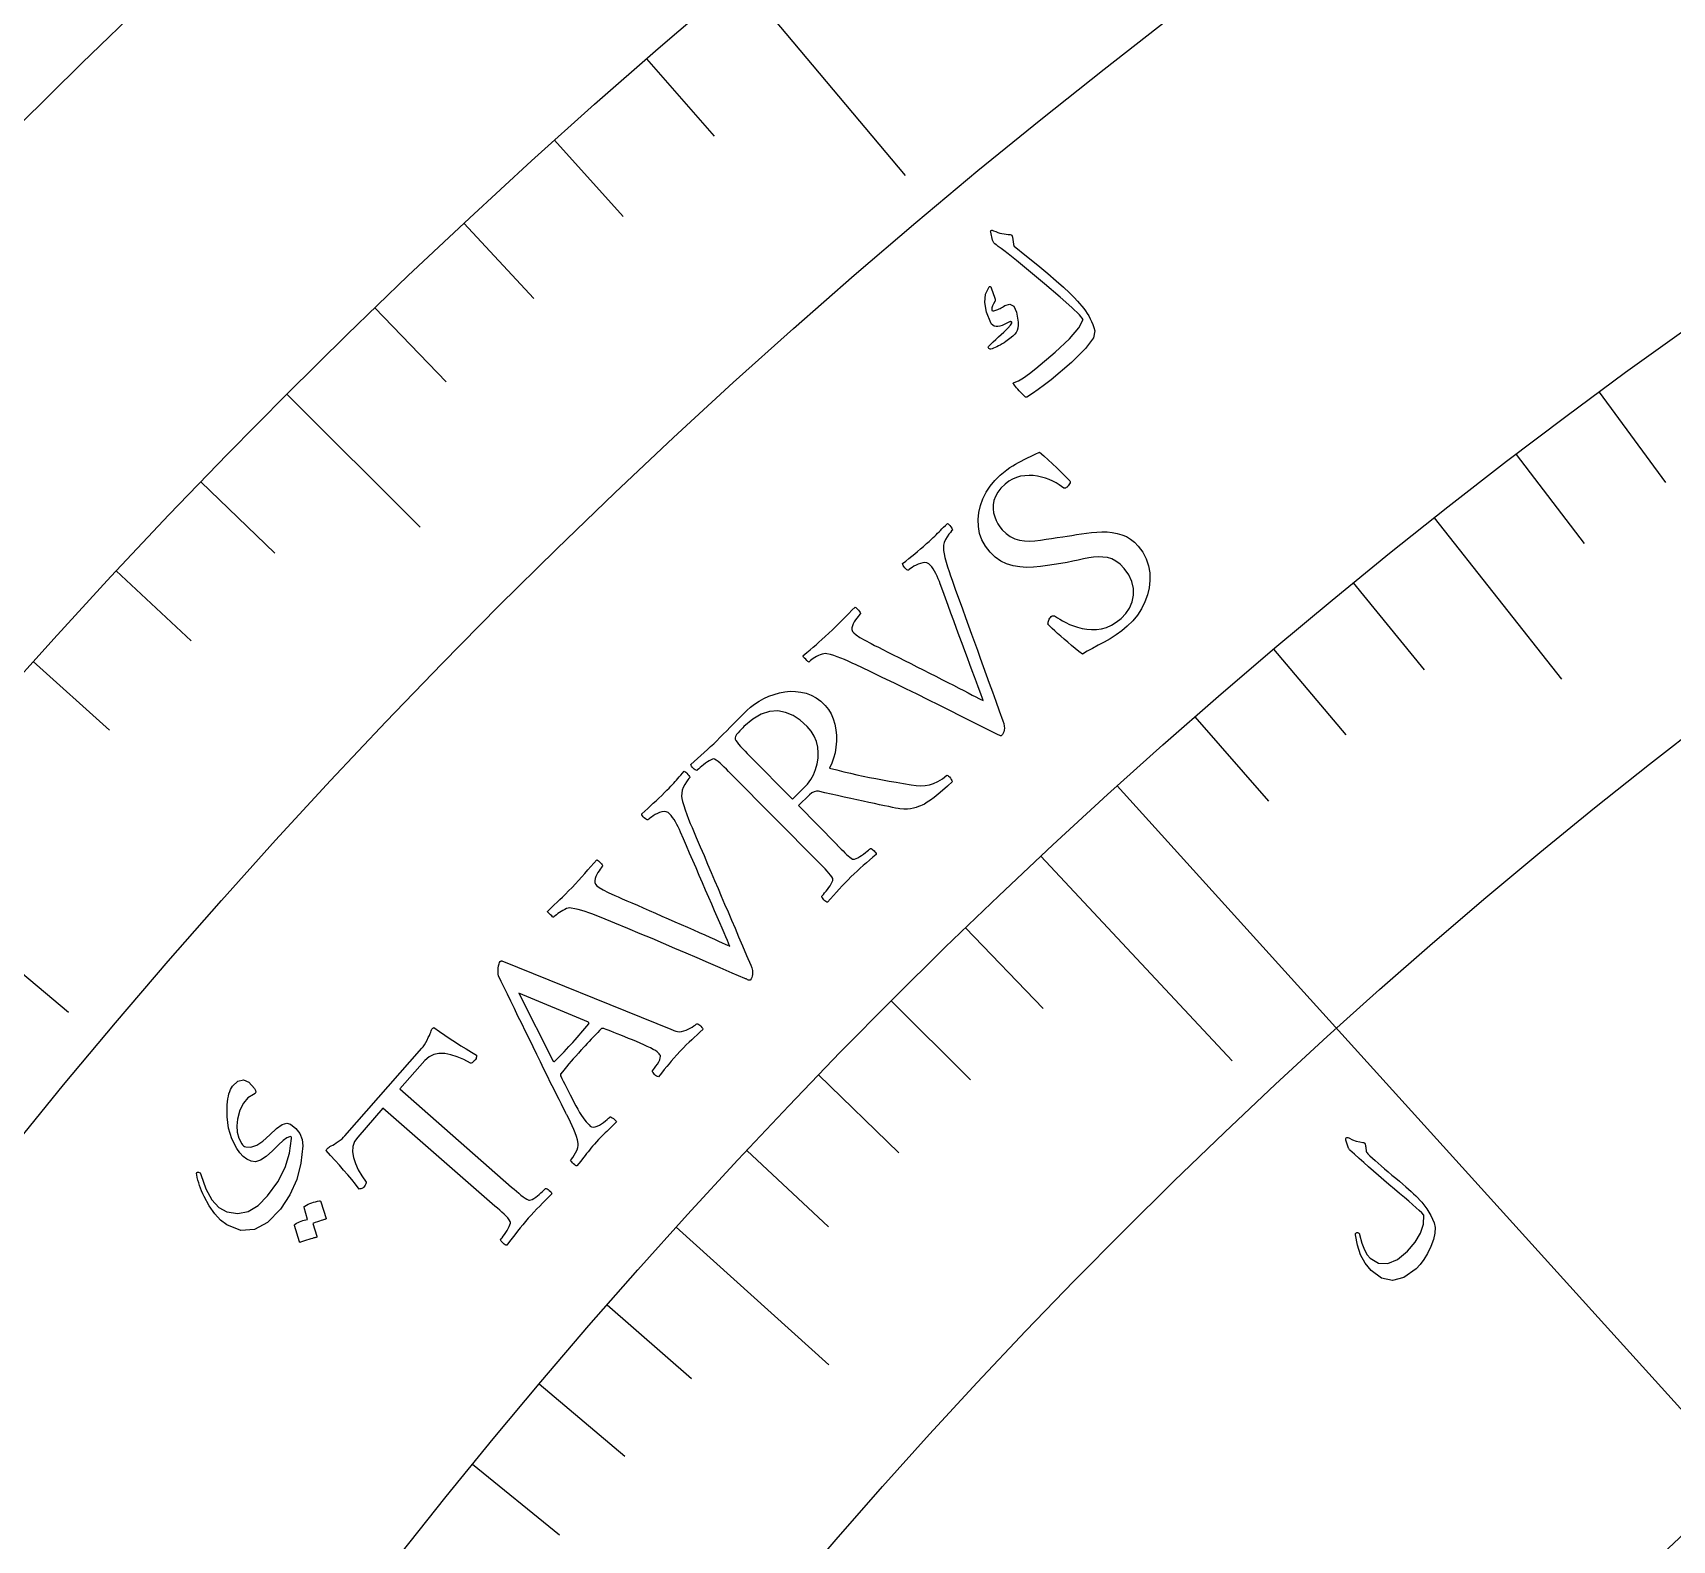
# Model space of a CAD drawing. Header units: millimetres. Extents: x -83 to 83, y -82 to 91.
# Drawn here: x -55.49 to -38.11, y 40.65 to 56.62 of the extents above; entities that cross this region are included whole.
import ezdxf

# ---------------------------------------------------------------- set-up
doc = ezdxf.new("R2010")
doc.units = ezdxf.units.MM
for name, color, linetype in [('ENGRAVE', 7, 'Continuous'), ('ENGRAVE_FINE', 8, 'Continuous'), ('TEXT', 5, 'Continuous')]:
    doc.layers.add(name, color=color, linetype=linetype)

msp = doc.modelspace()

# ---------------------------------------------------------------- linework, layer by layer
at = {"layer": 'ENGRAVE'}
for points in [[(-47.9921, 57.1948), (-46.2421, 55.1092)], [(-52.7944, 52.7944), (-51.3826, 51.3826)], [(-40.6372, 51.4815), (-39.2877, 49.7719)], [(-43.9968, 48.6416), (-37.3558, 41.2994)], [(-57.1948, 47.9921), (-55.1092, 46.2421)], [(-44.8071, 47.8962), (-42.7781, 45.7273)], [(-48.6691, 43.9663), (-47.0529, 42.5063)]]:
    msp.add_lwpolyline(points, dxfattribs=at)
for radius in [80.85, 80.85, 78.6844, 74.6625, 74.6625, 71.4862, 65.5875, 65.5875, 62.1225, 55.6875, 55.6875, 52.2225, 45.7875, 45.7875]:
    msp.add_circle((0, 0), radius, dxfattribs=at)
at = {"layer": 'ENGRAVE_FINE'}
for points in [[(-48.983, 56.3485), (-48.2686, 55.5266)], [(-49.959, 55.4851), (-49.2303, 54.6758)], [(-50.9197, 54.6047), (-50.177, 53.8083)], [(-51.8649, 53.7077), (-51.1084, 52.9243)], [(-38.8897, 52.8139), (-38.1853, 51.8573)], [(-39.7688, 52.1551), (-39.0485, 51.2104)], [(-53.7077, 51.8649), (-52.9243, 51.1084)], [(-54.6047, 50.9197), (-53.8083, 50.177)], [(-41.4943, 50.7931), (-40.7428, 49.8731)], [(-42.3402, 50.0902), (-41.5733, 49.1829)], [(-55.4851, 49.959), (-54.6758, 49.2303)], [(-43.1744, 49.373), (-42.3924, 48.4787)], [(-45.6051, 47.137), (-44.779, 46.2832)], [(-46.3905, 46.3642), (-45.5502, 45.5244)], [(-47.1631, 45.5781), (-46.3089, 44.7525)], [(-47.9228, 44.7787), (-47.0547, 43.9676)], [(-49.402, 43.1411), (-48.5072, 42.3597)], [(-50.1213, 42.3034), (-49.2134, 41.5372)], [(-50.8266, 41.4533), (-49.906, 40.7025)]]:
    msp.add_lwpolyline(points, dxfattribs=at)
at = {"layer": 'TEXT'}
for points in [[(-45.3072, 54.5254), (-45.2841, 54.516), (-45.2614, 54.5078), (-45.239, 54.5008), (-45.217, 54.495), (-45.1952, 54.4906), (-45.1735, 54.4875), (-45.152, 54.4858), (-45.1306, 54.4855), (-45.1208, 54.4834), (-45.1134, 54.4777), (-45.1084, 54.4684), (-45.1058, 54.4555), (-45.0954, 54.3843), (-45.0939, 54.3768), (-45.0923, 54.3708), (-45.0906, 54.3663), (-45.0887, 54.3632), (-44.9564, 54.257), (-44.8378, 54.1603), (-44.7328, 54.073), (-44.6416, 53.9951), (-44.5641, 53.9268), (-44.5005, 53.8681), (-44.4509, 53.819), (-44.4153, 53.7794), (-44.3513, 53.702), (-44.3324, 53.6763), (-44.3147, 53.6495), (-44.298, 53.6217), (-44.2824, 53.5928), (-44.268, 53.5628), (-44.2549, 53.5315), (-44.2431, 53.4989), (-44.2325, 53.4652), (-44.2489, 53.3886), (-44.332, 53.2768), (-44.4815, 53.1295), (-44.6971, 52.9461), (-44.7666, 52.8914), (-44.8323, 52.8424), (-44.8942, 52.7992), (-44.9524, 52.7618), (-44.9589, 52.7598), (-44.9649, 52.7599), (-44.9703, 52.7622), (-44.9752, 52.7666), (-44.997, 52.7893), (-45.0166, 52.8101), (-45.0341, 52.8289), (-45.0495, 52.8459), (-45.063, 52.8612), (-45.0747, 52.875), (-45.0845, 52.8873), (-45.0926, 52.8981), (-45.0969, 52.9044), (-45.0976, 52.9094), (-45.0947, 52.9129), (-45.0884, 52.9151), (-45.0426, 52.9351), (-44.9888, 52.9669), (-44.927, 53.0105), (-44.857, 53.0658), (-44.6534, 53.2375), (-44.5017, 53.3809), (-44.4022, 53.4964), (-44.3551, 53.5845), (-44.395, 53.6325), (-44.4771, 53.7117), (-44.6013, 53.8221), (-44.768, 53.9636), (-44.9364, 54.104), (-45.0643, 54.2096), (-45.1519, 54.2806), (-45.1989, 54.317), (-45.2121, 54.3266), (-45.2245, 54.3356), (-45.2361, 54.344), (-45.2467, 54.3517), (-45.2565, 54.3588), (-45.2652, 54.365), (-45.273, 54.3704), (-45.2797, 54.375), (-45.2934, 54.3858), (-45.3042, 54.3979), (-45.3121, 54.4115), (-45.3171, 54.4265), (-45.3365, 54.5117), (-45.3373, 54.5178), (-45.3368, 54.5227), (-45.335, 54.5264), (-45.3318, 54.5289), (-45.3263, 54.53), (-45.3203, 54.5298), (-45.314, 54.5282), (-45.3072, 54.5254)], [(-45.3544, 53.9304), (-45.3511, 53.9325), (-45.3475, 53.9335), (-45.3437, 53.9333), (-45.3396, 53.9321), (-45.337, 53.9301), (-45.3345, 53.9277), (-45.3323, 53.9246), (-45.3304, 53.9211), (-45.2937, 53.81), (-45.2907, 53.7982), (-45.2895, 53.7881), (-45.2902, 53.7799), (-45.2927, 53.7734), (-45.3078, 53.7511), (-45.3185, 53.7295), (-45.3248, 53.7086), (-45.3265, 53.6885), (-45.3239, 53.681), (-45.3158, 53.6775), (-45.3023, 53.6778), (-45.2833, 53.6821), (-45.2719, 53.6865), (-45.2604, 53.6914), (-45.2487, 53.6967), (-45.2369, 53.7024), (-45.2249, 53.7087), (-45.2126, 53.7156), (-45.1999, 53.7231), (-45.1869, 53.7312), (-45.1329, 53.7483), (-45.0914, 53.7251), (-45.0626, 53.6615), (-45.0463, 53.5576), (-45.0462, 53.5227), (-45.0495, 53.4926), (-45.0561, 53.4674), (-45.0662, 53.4471), (-45.0806, 53.4287), (-45.1035, 53.4068), (-45.1349, 53.3815), (-45.1748, 53.3526), (-45.1955, 53.3383), (-45.2157, 53.3253), (-45.2354, 53.3138), (-45.2547, 53.3037), (-45.2732, 53.2947), (-45.2907, 53.2865), (-45.3072, 53.2792), (-45.3228, 53.2727), (-45.3339, 53.2705), (-45.3433, 53.2707), (-45.3511, 53.2733), (-45.3573, 53.2783), (-45.3615, 53.2853), (-45.3623, 53.2922), (-45.3597, 53.299), (-45.3536, 53.3057), (-45.333, 53.3257), (-45.3092, 53.3481), (-45.2824, 53.3727), (-45.2524, 53.3997), (-45.1965, 53.4499), (-45.1545, 53.4912), (-45.1266, 53.5236), (-45.1128, 53.5471), (-45.1118, 53.5511), (-45.1125, 53.5547), (-45.1149, 53.5579), (-45.1189, 53.5607), (-45.1222, 53.5618), (-45.1265, 53.5617), (-45.1318, 53.5604), (-45.1381, 53.5579), (-45.193, 53.5304), (-45.2168, 53.5197), (-45.239, 53.513), (-45.2599, 53.5101), (-45.2793, 53.5111), (-45.2986, 53.5153), (-45.3144, 53.5231), (-45.3268, 53.5343), (-45.3358, 53.5492), (-45.3819, 53.6619), (-45.4003, 53.763), (-45.3911, 53.8525), (-45.3544, 53.9304)], [(-45.2362, 51.933), (-45.1995, 51.964), (-45.1651, 51.9912), (-45.133, 52.0145), (-45.1031, 52.0339), (-45.074, 52.0512), (-45.0438, 52.068), (-45.0127, 52.0843), (-44.9807, 52.1), (-44.9463, 52.1166), (-44.9082, 52.1354), (-44.8663, 52.1563), (-44.8207, 52.1793), (-44.7742, 52.1393), (-44.7278, 52.0978), (-44.6816, 52.0549), (-44.6355, 52.0107), (-44.5925, 51.9684), (-44.5555, 51.9317), (-44.5246, 51.9004), (-44.4997, 51.8747), (-44.4951, 51.8689), (-44.4938, 51.8615), (-44.4959, 51.8526), (-44.5013, 51.842), (-44.5084, 51.8314), (-44.5151, 51.8223), (-44.5216, 51.8148), (-44.5278, 51.8088), (-44.5364, 51.8025), (-44.5451, 51.7981), (-44.5539, 51.7958), (-44.5629, 51.7954), (-44.5859, 51.8148), (-44.6129, 51.8338), (-44.6439, 51.8526), (-44.6789, 51.871), (-44.7167, 51.8881), (-44.7564, 51.9025), (-44.7978, 51.9143), (-44.8411, 51.9235), (-44.8853, 51.9294), (-44.9297, 51.9311), (-44.9743, 51.9288), (-45.0192, 51.9223), (-45.0632, 51.9107), (-45.1055, 51.893), (-45.1459, 51.8692), (-45.1846, 51.8393), (-45.2285, 51.7966), (-45.2627, 51.7532), (-45.2874, 51.7093), (-45.3023, 51.6649), (-45.3095, 51.6207), (-45.3106, 51.5776), (-45.3056, 51.5356), (-45.2946, 51.4947), (-45.2791, 51.4558), (-45.2609, 51.4199), (-45.2399, 51.3869), (-45.2162, 51.3569), (-45.174, 51.3152), (-45.129, 51.2828), (-45.0813, 51.2597), (-45.0308, 51.2458), (-44.9781, 51.2389), (-44.9237, 51.2366), (-44.8675, 51.239), (-44.8096, 51.246), (-44.7506, 51.2552), (-44.6913, 51.2642), (-44.6315, 51.273), (-44.5713, 51.2815), (-44.5257, 51.2889), (-44.4778, 51.2966), (-44.4276, 51.3048), (-44.3751, 51.3133), (-44.3213, 51.3211), (-44.2671, 51.3271), (-44.2124, 51.3313), (-44.1573, 51.3338), (-44.1027, 51.3331), (-44.0495, 51.3278), (-43.9976, 51.318), (-43.9471, 51.3035), (-43.8988, 51.2835), (-43.8538, 51.2568), (-43.812, 51.2234), (-43.7733, 51.1834), (-43.7248, 51.1177), (-43.6884, 51.0482), (-43.6639, 50.9749), (-43.6515, 50.8979), (-43.6498, 50.8195), (-43.6578, 50.7422), (-43.6753, 50.6659), (-43.7025, 50.5907), (-43.7382, 50.5187), (-43.7812, 50.4519), (-43.8316, 50.3904), (-43.8893, 50.3342), (-43.9482, 50.2857), (-44.0088, 50.2414), (-44.0712, 50.2011), (-44.1354, 50.165), (-44.1986, 50.1315), (-44.2579, 50.0992), (-44.3134, 50.0681), (-44.365, 50.0383), (-44.4028, 50.0672), (-44.4413, 50.0976), (-44.4803, 50.1296), (-44.52, 50.1632), (-44.5587, 50.1967), (-44.5946, 50.2283), (-44.6279, 50.258), (-44.6585, 50.2859), (-44.6849, 50.3104), (-44.7055, 50.3299), (-44.7204, 50.3445), (-44.7296, 50.3541), (-44.7285, 50.3652), (-44.7266, 50.3763), (-44.7238, 50.3874), (-44.7202, 50.3984), (-44.7157, 50.4089), (-44.7101, 50.4185), (-44.7034, 50.4272), (-44.6956, 50.435), (-44.6848, 50.4422), (-44.6737, 50.4449), (-44.6623, 50.4431), (-44.6506, 50.4368), (-44.6301, 50.4226), (-44.6048, 50.407), (-44.5749, 50.3901), (-44.5403, 50.3717), (-44.5018, 50.3535), (-44.4603, 50.3372), (-44.4157, 50.3228), (-44.3682, 50.3103), (-44.3186, 50.3013), (-44.268, 50.2978), (-44.2163, 50.2995), (-44.1637, 50.3067), (-44.1107, 50.3209), (-44.058, 50.3441), (-44.0055, 50.3761), (-43.9533, 50.4171), (-43.9035, 50.4688), (-43.8653, 50.5267), (-43.8388, 50.5909), (-43.824, 50.6615), (-43.8234, 50.7346), (-43.8398, 50.8063), (-43.8732, 50.8767), (-43.9236, 50.9458), (-43.9665, 50.9899), (-44.0102, 51.0238), (-44.0548, 51.0475), (-44.1004, 51.061), (-44.1472, 51.067), (-44.1959, 51.0684), (-44.2463, 51.0651), (-44.2984, 51.0571), (-44.3524, 51.0464), (-44.4082, 51.0351), (-44.4659, 51.0232), (-44.5255, 51.0106), (-44.5938, 50.9984), (-44.6639, 50.9869), (-44.736, 50.9759), (-44.81, 50.9656), (-44.8844, 50.9585), (-44.9576, 50.9575), (-45.0295, 50.9625), (-45.1002, 50.9735), (-45.168, 50.9931), (-45.2311, 51.0236), (-45.2896, 51.0651), (-45.3435, 51.1177), (-45.3922, 51.1809), (-45.4291, 51.2475), (-45.4541, 51.3175), (-45.4673, 51.3909), (-45.4697, 51.4655), (-45.4624, 51.5394), (-45.4454, 51.6125), (-45.4188, 51.6849), (-45.3838, 51.7543), (-45.3416, 51.8188), (-45.2924, 51.8784), (-45.2362, 51.933)], [(-47.0512, 50.2598), (-47.0139, 50.295), (-46.9776, 50.3302), (-46.9422, 50.3652), (-46.9078, 50.4001), (-46.874, 50.4347), (-46.8403, 50.4688), (-46.8067, 50.5025), (-46.7733, 50.5357), (-46.766, 50.5318), (-46.7574, 50.5251), (-46.7475, 50.5155), (-46.7364, 50.503), (-46.7264, 50.4903), (-46.72, 50.4799), (-46.7171, 50.4719), (-46.7178, 50.4663), (-46.7238, 50.4601), (-46.7322, 50.4503), (-46.743, 50.4369), (-46.7563, 50.4198), (-46.77, 50.4006), (-46.7822, 50.3807), (-46.7928, 50.36), (-46.802, 50.3385), (-46.8074, 50.3174), (-46.807, 50.2976), (-46.8007, 50.2793), (-46.7885, 50.2624), (-46.764, 50.2414), (-46.725, 50.2155), (-46.6716, 50.1846), (-46.6037, 50.1488), (-46.5678, 50.1307), (-46.5264, 50.1099), (-46.4794, 50.0863), (-46.427, 50.06), (-46.3705, 50.0316), (-46.3112, 50.0017), (-46.2492, 49.9702), (-46.1845, 49.9372), (-46.1183, 49.9034), (-46.0521, 49.8698), (-45.9857, 49.8362), (-45.9193, 49.8028), (-45.8541, 49.7699), (-45.7918, 49.7383), (-45.7322, 49.7078), (-45.6754, 49.6786), (-45.6225, 49.6512), (-45.5748, 49.6264), (-45.5321, 49.6042), (-45.4945, 49.5846), (-45.4634, 49.5684), (-45.4402, 49.5565), (-45.425, 49.5488), (-45.4178, 49.5454), (-45.4214, 49.5567), (-45.4285, 49.5769), (-45.4389, 49.6061), (-45.4527, 49.6444), (-45.4694, 49.6899), (-45.4882, 49.7412), (-45.5093, 49.7982), (-45.5327, 49.8609), (-45.5577, 49.9282), (-45.584, 49.999), (-45.6114, 50.0732), (-45.64, 50.1509), (-45.6693, 50.2306), (-45.6988, 50.3109), (-45.7284, 50.3919), (-45.7583, 50.4734), (-45.7877, 50.5541), (-45.8163, 50.6324), (-45.8439, 50.7083), (-45.8707, 50.7817), (-45.8809, 50.8093), (-45.8923, 50.8369), (-45.9048, 50.8645), (-45.9184, 50.8922), (-45.9326, 50.9184), (-45.9466, 50.9415), (-45.9605, 50.9614), (-45.9743, 50.9783), (-45.9923, 50.9941), (-46.0121, 51.0039), (-46.0339, 51.0077), (-46.0576, 51.0055), (-46.0819, 50.9993), (-46.1055, 50.9911), (-46.1283, 50.9808), (-46.1504, 50.9685), (-46.1704, 50.9561), (-46.1867, 50.9454), (-46.1993, 50.9363), (-46.2083, 50.9289), (-46.2159, 50.9289), (-46.2248, 50.9327), (-46.235, 50.9404), (-46.2466, 50.9519), (-46.2572, 50.9648), (-46.2647, 50.9766), (-46.2689, 50.9874), (-46.27, 50.9969), (-46.237, 51.0246), (-46.2047, 51.0513), (-46.1731, 51.0771), (-46.1424, 51.1018), (-46.1117, 51.1267), (-46.0805, 51.1528), (-46.0488, 51.1801), (-46.0166, 51.2087), (-45.9904, 51.2323), (-45.9672, 51.2536), (-45.947, 51.2723), (-45.9298, 51.2887), (-45.9142, 51.3039), (-45.8988, 51.319), (-45.8838, 51.3342), (-45.869, 51.3494), (-45.8535, 51.3654), (-45.8362, 51.383), (-45.817, 51.4022), (-45.796, 51.423), (-45.7888, 51.4189), (-45.7803, 51.4115), (-45.7707, 51.401), (-45.7599, 51.3873), (-45.7502, 51.3737), (-45.7439, 51.3634), (-45.7412, 51.3563), (-45.7418, 51.3525), (-45.7508, 51.3433), (-45.763, 51.3283), (-45.7787, 51.3078), (-45.7976, 51.2816), (-45.8156, 51.2522), (-45.8284, 51.2221), (-45.836, 51.1914), (-45.8384, 51.1601), (-45.8368, 51.1348), (-45.8314, 51.1021), (-45.8222, 51.0618), (-45.8092, 51.014), (-45.7941, 50.9633), (-45.7786, 50.9143), (-45.7626, 50.867), (-45.7463, 50.8214), (-45.7083, 50.7158), (-45.6718, 50.6147), (-45.6367, 50.5181), (-45.6031, 50.4259), (-45.5706, 50.3368), (-45.5388, 50.2492), (-45.5077, 50.163), (-45.4773, 50.0784), (-45.4469, 49.9937), (-45.4158, 49.9074), (-45.384, 49.8197), (-45.3515, 49.7304), (-45.3178, 49.6379), (-45.2826, 49.5403), (-45.2459, 49.4376), (-45.2075, 49.33), (-45.1983, 49.3009), (-45.1927, 49.2748), (-45.1907, 49.2519), (-45.1924, 49.2321), (-45.1969, 49.2148), (-45.2034, 49.1994), (-45.2119, 49.186), (-45.2225, 49.1744), (-45.2267, 49.1723), (-45.2323, 49.1723), (-45.2394, 49.1745), (-45.248, 49.1789), (-45.2568, 49.1838), (-45.2646, 49.1878), (-45.2716, 49.1907), (-45.2776, 49.1925), (-45.4069, 49.2576), (-45.5319, 49.3204), (-45.6527, 49.3809), (-45.7691, 49.4391), (-45.884, 49.4964), (-45.9999, 49.554), (-46.1169, 49.6118), (-46.2349, 49.6701), (-46.3568, 49.7296), (-46.4853, 49.7917), (-46.6204, 49.8561), (-46.7623, 49.9229), (-46.8057, 49.9435), (-46.8473, 49.9625), (-46.8872, 49.9799), (-46.9254, 49.9957), (-46.9625, 50.0098), (-46.9992, 50.022), (-47.0356, 50.0323), (-47.0717, 50.0408), (-47.087, 50.0429), (-47.1039, 50.042), (-47.1223, 50.038), (-47.1422, 50.0309), (-47.1624, 50.0219), (-47.1817, 50.0121), (-47.2, 50.0017), (-47.2173, 49.9905), (-47.233, 49.9795), (-47.2462, 49.9698), (-47.2569, 49.9613), (-47.2651, 49.954), (-47.268, 49.955), (-47.2742, 49.9601), (-47.2839, 49.9694), (-47.2969, 49.9829), (-47.3097, 49.9967), (-47.3189, 50.0073), (-47.3243, 50.0145), (-47.3261, 50.0184), (-47.2866, 50.0534), (-47.2504, 50.085), (-47.2175, 50.1132), (-47.1877, 50.1381), (-47.1581, 50.1631), (-47.1255, 50.1918), (-47.0898, 50.224), (-47.0512, 50.2598)], [(-47.9222, 49.4388), (-47.882, 49.4746), (-47.8383, 49.5079), (-47.7909, 49.5385), (-47.7398, 49.5665), (-47.6864, 49.591), (-47.6318, 49.6111), (-47.5761, 49.6267), (-47.5193, 49.6378), (-47.4622, 49.6436), (-47.4055, 49.6431), (-47.3494, 49.6364), (-47.2937, 49.6234), (-47.2395, 49.6032), (-47.1877, 49.5751), (-47.1383, 49.5389), (-47.0913, 49.4947), (-47.0562, 49.4522), (-47.0273, 49.4048), (-47.0046, 49.3526), (-46.988, 49.2957), (-46.9772, 49.236), (-46.9717, 49.1755), (-46.9715, 49.1144), (-46.9766, 49.0525), (-46.9867, 48.9919), (-47.0012, 48.9346), (-47.0202, 48.8807), (-47.0437, 48.83), (-46.9679, 48.8104), (-46.8946, 48.7921), (-46.8239, 48.7753), (-46.7557, 48.7598), (-46.6885, 48.7453), (-46.621, 48.7315), (-46.553, 48.7183), (-46.4847, 48.7057), (-46.4142, 48.6931), (-46.3401, 48.68), (-46.2622, 48.6662), (-46.1806, 48.6519), (-46.1275, 48.645), (-46.0772, 48.643), (-46.0298, 48.6459), (-45.9851, 48.6538), (-45.9412, 48.6679), (-45.8958, 48.6892), (-45.8489, 48.7178), (-45.8006, 48.7537), (-45.7916, 48.7516), (-45.7824, 48.7458), (-45.7731, 48.7364), (-45.7635, 48.7234), (-45.755, 48.71), (-45.7485, 48.6995), (-45.7443, 48.6918), (-45.7422, 48.687), (-45.7963, 48.637), (-45.8466, 48.5924), (-45.8932, 48.5532), (-45.9359, 48.5195), (-45.9745, 48.491), (-46.0084, 48.4676), (-46.0378, 48.4494), (-46.0626, 48.4364), (-46.0801, 48.4297), (-46.1011, 48.4221), (-46.1256, 48.4137), (-46.1536, 48.4044), (-46.1851, 48.3966), (-46.22, 48.393), (-46.2582, 48.3936), (-46.2999, 48.3982), (-46.319, 48.4016), (-46.345, 48.4066), (-46.378, 48.4131), (-46.4179, 48.4212), (-46.4635, 48.4306), (-46.5136, 48.4412), (-46.5682, 48.4531), (-46.6272, 48.466), (-46.6896, 48.4798), (-46.754, 48.494), (-46.8206, 48.5085), (-46.8893, 48.5235), (-46.9586, 48.5387), (-47.0269, 48.5539), (-47.0943, 48.5693), (-47.1607, 48.5847), (-47.1834, 48.5858), (-47.2068, 48.5796), (-47.2309, 48.5661), (-47.2557, 48.5454), (-47.3719, 48.432), (-46.9688, 48.0199), (-46.9655, 48.0165), (-46.9622, 48.0131), (-46.9589, 48.0097), (-46.9555, 48.0063), (-46.9522, 48.003), (-46.9489, 47.9996), (-46.9456, 47.9962), (-46.9423, 47.9928), (-46.9216, 47.9718), (-46.9018, 47.952), (-46.8829, 47.9333), (-46.8647, 47.9158), (-46.8474, 47.8999), (-46.8309, 47.8863), (-46.8153, 47.8749), (-46.8004, 47.8657), (-46.7911, 47.8641), (-46.7786, 47.866), (-46.7631, 47.8714), (-46.7445, 47.8805), (-46.7244, 47.892), (-46.7044, 47.9047), (-46.6845, 47.9186), (-46.6648, 47.9339), (-46.6467, 47.9485), (-46.6319, 47.9609), (-46.6203, 47.9709), (-46.6119, 47.9787), (-46.6036, 47.9762), (-46.5944, 47.9714), (-46.5843, 47.9641), (-46.5731, 47.9545), (-46.563, 47.9439), (-46.5558, 47.9338), (-46.5515, 47.9242), (-46.5501, 47.9151), (-46.5857, 47.8848), (-46.6204, 47.855), (-46.6542, 47.8258), (-46.6872, 47.7971), (-46.7197, 47.7682), (-46.7522, 47.7384), (-46.7847, 47.7078), (-46.8172, 47.6763), (-46.8485, 47.6452), (-46.8796, 47.6133), (-46.9106, 47.5807), (-46.9414, 47.5474), (-46.9722, 47.5135), (-47.0031, 47.4792), (-47.0341, 47.4444), (-47.0652, 47.4092), (-47.0743, 47.4108), (-47.0839, 47.4152), (-47.0939, 47.4226), (-47.1042, 47.4329), (-47.1137, 47.4442), (-47.1207, 47.4545), (-47.1254, 47.4638), (-47.1277, 47.4722), (-47.1198, 47.4804), (-47.1096, 47.4918), (-47.0969, 47.5064), (-47.0819, 47.5242), (-47.0663, 47.5437), (-47.0518, 47.5636), (-47.0383, 47.5836), (-47.026, 47.604), (-47.0163, 47.6228), (-47.0106, 47.6382), (-47.0089, 47.6501), (-47.0113, 47.6586), (-47.0217, 47.677), (-47.0349, 47.6965), (-47.0511, 47.7169), (-47.0702, 47.7384), (-47.0912, 47.7607), (-47.1133, 47.7838), (-47.1363, 47.8075), (-47.1602, 47.832), (-48.0897, 48.7701), (-48.1139, 48.7945), (-48.1375, 48.818), (-48.1606, 48.8407), (-48.1831, 48.8626), (-48.2049, 48.8824), (-48.2255, 48.8992), (-48.2451, 48.9128), (-48.2635, 48.9234), (-48.2729, 48.9267), (-48.2853, 48.9253), (-48.3007, 48.9192), (-48.3192, 48.9085), (-48.3391, 48.8951), (-48.3589, 48.8809), (-48.3786, 48.866), (-48.3981, 48.8505), (-48.416, 48.8357), (-48.4307, 48.8231), (-48.4423, 48.8129), (-48.4508, 48.8049), (-48.4592, 48.8072), (-48.4685, 48.8119), (-48.4788, 48.8189), (-48.49, 48.8284), (-48.5003, 48.8389), (-48.5076, 48.8489), (-48.5119, 48.8586), (-48.5132, 48.8678), (-48.4778, 48.9006), (-48.4427, 48.9328), (-48.4078, 48.9644), (-48.3732, 48.9954), (-48.339, 49.0262), (-48.3053, 49.0573), (-48.2722, 49.0886), (-48.2396, 49.1202), (-48.2056, 49.1539), (-48.1706, 49.189), (-48.1345, 49.2257), (-48.0974, 49.2639), (-48.0582, 49.3041), (-48.0159, 49.3466), (-47.9706, 49.3915), (-47.9222, 49.4388)], [(-47.2827, 49.2723), (-47.3547, 49.3374), (-47.4305, 49.3862), (-47.5099, 49.4188), (-47.5932, 49.4352), (-47.6794, 49.431), (-47.7679, 49.4019), (-47.8585, 49.348), (-47.9513, 49.2692), (-47.963, 49.2576), (-47.9771, 49.243), (-47.9937, 49.2255), (-48.0127, 49.205), (-48.0299, 49.1843), (-48.041, 49.1663), (-48.0459, 49.151), (-48.0447, 49.1383), (-48.0371, 49.1223), (-48.025, 49.1038), (-48.0085, 49.0827), (-47.9875, 49.0591), (-47.9642, 49.0342), (-47.9405, 49.0093), (-47.9166, 48.9844), (-47.8923, 48.9595), (-47.4383, 48.4999), (-47.3197, 48.6157), (-47.2792, 48.6599), (-47.2444, 48.7081), (-47.2155, 48.7602), (-47.1923, 48.8164), (-47.1757, 48.8749), (-47.1664, 48.9338), (-47.1646, 48.9933), (-47.1701, 49.0534), (-47.184, 49.1123), (-47.2075, 49.1685), (-47.2403, 49.2218), (-47.2827, 49.2723)], [(-49.773, 47.5659), (-49.7377, 47.6032), (-49.7034, 47.6403), (-49.67, 47.6772), (-49.6376, 47.7139), (-49.6057, 47.7503), (-49.574, 47.7863), (-49.5424, 47.8218), (-49.5108, 47.8569), (-49.5033, 47.8534), (-49.4944, 47.8471), (-49.484, 47.8381), (-49.4722, 47.8262), (-49.4615, 47.8141), (-49.4545, 47.8041), (-49.4512, 47.7963), (-49.4516, 47.7906), (-49.4572, 47.7841), (-49.465, 47.7738), (-49.4751, 47.7598), (-49.4874, 47.7421), (-49.5, 47.7221), (-49.5111, 47.7015), (-49.5206, 47.6803), (-49.5285, 47.6583), (-49.5327, 47.6369), (-49.5312, 47.6173), (-49.5239, 47.5993), (-49.5108, 47.5831), (-49.4852, 47.5635), (-49.4448, 47.5398), (-49.3897, 47.512), (-49.32, 47.48), (-49.2831, 47.4639), (-49.2406, 47.4454), (-49.1924, 47.4245), (-49.1386, 47.4012), (-49.0806, 47.3759), (-49.0197, 47.3493), (-48.9561, 47.3213), (-48.8896, 47.292), (-48.8217, 47.262), (-48.7537, 47.232), (-48.6856, 47.2022), (-48.6174, 47.1725), (-48.5505, 47.1433), (-48.4865, 47.1152), (-48.4253, 47.0881), (-48.367, 47.0621), (-48.3127, 47.0377), (-48.2636, 47.0156), (-48.2197, 46.9958), (-48.1811, 46.9783), (-48.1492, 46.9639), (-48.1254, 46.9532), (-48.1098, 46.9464), (-48.1023, 46.9434), (-48.1066, 46.9545), (-48.1148, 46.9743), (-48.1268, 47.0029), (-48.1427, 47.0403), (-48.1619, 47.0848), (-48.1836, 47.135), (-48.2078, 47.1907), (-48.2346, 47.252), (-48.2634, 47.3179), (-48.2935, 47.3871), (-48.325, 47.4596), (-48.3579, 47.5356), (-48.3916, 47.6136), (-48.4255, 47.6922), (-48.4596, 47.7713), (-48.4939, 47.8511), (-48.5278, 47.93), (-48.5607, 48.0066), (-48.5925, 48.0808), (-48.6233, 48.1527), (-48.6351, 48.1796), (-48.648, 48.2065), (-48.662, 48.2334), (-48.6771, 48.2603), (-48.6927, 48.2857), (-48.7079, 48.308), (-48.723, 48.3271), (-48.7377, 48.3432), (-48.7565, 48.3579), (-48.7769, 48.3666), (-48.7988, 48.3692), (-48.8224, 48.3657), (-48.8463, 48.3582), (-48.8694, 48.3486), (-48.8916, 48.3371), (-48.913, 48.3236), (-48.9322, 48.3101), (-48.9479, 48.2985), (-48.96, 48.2887), (-48.9686, 48.2809), (-48.9761, 48.2804), (-48.9852, 48.2837), (-48.9959, 48.2908), (-49.0081, 48.3017), (-49.0194, 48.314), (-49.0275, 48.3254), (-49.0324, 48.3358), (-49.034, 48.3453), (-49.0025, 48.3748), (-48.9718, 48.4033), (-48.9417, 48.4307), (-48.9123, 48.4571), (-48.8831, 48.4837), (-48.8534, 48.5115), (-48.8233, 48.5405), (-48.7927, 48.5709), (-48.7679, 48.5959), (-48.7459, 48.6184), (-48.7268, 48.6383), (-48.7105, 48.6556), (-48.6957, 48.6716), (-48.6813, 48.6876), (-48.6671, 48.7036), (-48.6532, 48.7196), (-48.6386, 48.7364), (-48.6222, 48.7549), (-48.6042, 48.7752), (-48.5844, 48.7971), (-48.5769, 48.7934), (-48.5681, 48.7865), (-48.5579, 48.7766), (-48.5463, 48.7635), (-48.5359, 48.7504), (-48.5291, 48.7405), (-48.5259, 48.7336), (-48.5264, 48.7297), (-48.5348, 48.72), (-48.5462, 48.7044), (-48.5607, 48.683), (-48.5781, 48.6558), (-48.5945, 48.6255), (-48.6056, 48.5948), (-48.6115, 48.5637), (-48.6121, 48.5322), (-48.6091, 48.5071), (-48.6018, 48.4747), (-48.5904, 48.435), (-48.5748, 48.388), (-48.5569, 48.3382), (-48.5387, 48.2902), (-48.5202, 48.2438), (-48.5013, 48.1992), (-48.4575, 48.0958), (-48.4154, 47.9969), (-48.375, 47.9024), (-48.3364, 47.8123), (-48.299, 47.7251), (-48.2624, 47.6394), (-48.2265, 47.5551), (-48.1914, 47.4723), (-48.1564, 47.3894), (-48.1205, 47.305), (-48.0839, 47.2192), (-48.0464, 47.1319), (-48.0077, 47.0413), (-47.9671, 46.9458), (-47.9247, 46.8454), (-47.8804, 46.74), (-47.8696, 46.7115), (-47.8625, 46.6858), (-47.8593, 46.663), (-47.8599, 46.6432), (-47.8634, 46.6257), (-47.8691, 46.6099), (-47.8768, 46.596), (-47.8867, 46.5838), (-47.8908, 46.5815), (-47.8964, 46.5812), (-47.9036, 46.5831), (-47.9124, 46.5869), (-47.9215, 46.5914), (-47.9296, 46.5949), (-47.9366, 46.5974), (-47.9427, 46.5989), (-48.0755, 46.6567), (-48.2038, 46.7125), (-48.3277, 46.7661), (-48.4472, 46.8178), (-48.5651, 46.8686), (-48.684, 46.9196), (-48.804, 46.9709), (-48.9251, 47.0225), (-49.0502, 47.0752), (-49.1819, 47.13), (-49.3204, 47.1868), (-49.4657, 47.2456), (-49.5102, 47.2638), (-49.5529, 47.2804), (-49.5937, 47.2956), (-49.6326, 47.3092), (-49.6705, 47.3212), (-49.7078, 47.3313), (-49.7447, 47.3396), (-49.7812, 47.3461), (-49.7967, 47.3474), (-49.8134, 47.3455), (-49.8316, 47.3405), (-49.8511, 47.3323), (-49.8708, 47.3222), (-49.8895, 47.3114), (-49.9072, 47.2999), (-49.9239, 47.2878), (-49.9389, 47.276), (-49.9515, 47.2655), (-49.9617, 47.2564), (-49.9696, 47.2487), (-49.9725, 47.2495), (-49.979, 47.2543), (-49.9891, 47.263), (-50.0029, 47.2757), (-50.0164, 47.2889), (-50.0262, 47.2989), (-50.032, 47.3058), (-50.034, 47.3096), (-49.9966, 47.3467), (-49.9622, 47.3803), (-49.9308, 47.4103), (-49.9025, 47.4368), (-49.8743, 47.4635), (-49.8433, 47.4938), (-49.8095, 47.528), (-49.773, 47.5659)], [(-49.8284, 45.1543), (-49.8307, 45.1589), (-49.8377, 45.1729), (-49.8494, 45.1961), (-49.8657, 45.2286), (-49.886, 45.2691), (-49.9097, 45.3162), (-49.9368, 45.3698), (-49.9673, 45.43), (-50.0002, 45.4955), (-50.0346, 45.5648), (-50.0706, 45.6381), (-50.108, 45.7152), (-50.1466, 45.7948), (-50.1859, 45.8754), (-50.2258, 45.957), (-50.2664, 46.0396), (-50.3068, 46.1219), (-50.3463, 46.2026), (-50.3848, 46.2817), (-50.4223, 46.3591), (-50.4582, 46.4336), (-50.4917, 46.5035), (-50.523, 46.5689), (-50.5519, 46.6298), (-50.5558, 46.6448), (-50.5577, 46.6632), (-50.5576, 46.6849), (-50.5554, 46.71), (-50.5517, 46.7345), (-50.5468, 46.7543), (-50.5408, 46.7696), (-50.5337, 46.7802), (-50.5316, 46.7823), (-50.5298, 46.7838), (-50.5283, 46.7847), (-50.527, 46.7851), (-50.5256, 46.7853), (-50.5236, 46.7858), (-50.5211, 46.7866), (-50.518, 46.7878), (-48.876, 46.1235), (-48.7955, 46.09), (-48.7351, 46.0652), (-48.6948, 46.049), (-48.6746, 46.0416), (-48.6557, 46.0371), (-48.635, 46.0361), (-48.6127, 46.0387), (-48.5887, 46.0447), (-48.5645, 46.0532), (-48.5415, 46.0629), (-48.5199, 46.0737), (-48.4995, 46.0858), (-48.4817, 46.0975), (-48.4678, 46.1071), (-48.4577, 46.1148), (-48.4514, 46.1203), (-48.4412, 46.118), (-48.4308, 46.1127), (-48.4202, 46.1044), (-48.4094, 46.0933), (-48.3996, 46.0819), (-48.3923, 46.0727), (-48.3874, 46.0659), (-48.385, 46.0615), (-48.4178, 46.0315), (-48.4488, 46.003), (-48.478, 45.9761), (-48.5055, 45.9507), (-48.533, 45.9247), (-48.5625, 45.8956), (-48.594, 45.8635), (-48.6275, 45.8285), (-48.6623, 45.7911), (-48.6936, 45.7565), (-48.7213, 45.7248), (-48.7455, 45.696), (-48.7694, 45.6669), (-48.7962, 45.6343), (-48.8259, 45.5983), (-48.8585, 45.5589), (-48.8677, 45.56), (-48.8774, 45.5641), (-48.8877, 45.5711), (-48.8985, 45.5811), (-48.9082, 45.5921), (-48.9152, 45.6026), (-48.9196, 45.6124), (-48.9213, 45.6216), (-48.9108, 45.6339), (-48.8986, 45.65), (-48.8848, 45.6698), (-48.8693, 45.6935), (-48.8549, 45.7177), (-48.8445, 45.7392), (-48.838, 45.7579), (-48.8354, 45.7738), (-48.8371, 45.7829), (-48.8416, 45.7926), (-48.849, 45.8027), (-48.8591, 45.8133), (-48.8722, 45.8238), (-48.8906, 45.8358), (-48.9144, 45.8493), (-48.9436, 45.8644), (-48.9767, 45.8804), (-49.0124, 45.8969), (-49.0506, 45.9139), (-49.0913, 45.9314), (-49.1331, 45.9488), (-49.1745, 45.9659), (-49.2154, 45.9825), (-49.256, 45.9987), (-49.2945, 46.014), (-49.3295, 46.0278), (-49.361, 46.0402), (-49.3889, 46.0512), (-49.4118, 46.0602), (-49.4281, 46.0666), (-49.4379, 46.0705), (-49.4412, 46.0717), (-49.4417, 46.0717), (-49.4434, 46.0717), (-49.4462, 46.0716), (-49.4501, 46.0714), (-49.4543, 46.071), (-49.4579, 46.07), (-49.461, 46.0685), (-49.4634, 46.0664), (-49.4816, 46.0489), (-49.5014, 46.0291), (-49.5228, 46.007), (-49.5458, 45.9825), (-49.5691, 45.9574), (-49.5916, 45.933), (-49.6134, 45.9096), (-49.6343, 45.887), (-49.6396, 45.8812), (-49.645, 45.8753), (-49.6504, 45.8695), (-49.6558, 45.8637), (-49.6611, 45.858), (-49.666, 45.8526), (-49.6708, 45.8475), (-49.6752, 45.8427), (-49.7062, 45.8089), (-49.7346, 45.7776), (-49.7605, 45.7488), (-49.7837, 45.7224), (-49.8071, 45.6954), (-49.8332, 45.6644), (-49.8621, 45.6295), (-49.8937, 45.5906), (-49.8947, 45.5891), (-49.8955, 45.5869), (-49.8962, 45.584), (-49.8967, 45.5804), (-49.897, 45.577), (-49.8972, 45.5745), (-49.8974, 45.573), (-49.8974, 45.5725), (-49.8955, 45.5687), (-49.8898, 45.5574), (-49.8802, 45.5386), (-49.8667, 45.5122), (-49.8506, 45.4807), (-49.8332, 45.4462), (-49.8143, 45.4089), (-49.794, 45.3687), (-49.7732, 45.328), (-49.7527, 45.2889), (-49.7325, 45.2514), (-49.7127, 45.2157), (-49.6933, 45.1806), (-49.6745, 45.1495), (-49.6563, 45.1224), (-49.6387, 45.0994), (-49.6221, 45.0797), (-49.6069, 45.0625), (-49.5931, 45.048), (-49.5807, 45.036), (-49.5664, 45.0272), (-49.5494, 45.024), (-49.5295, 45.0266), (-49.5069, 45.0349), (-49.4834, 45.0467), (-49.461, 45.06), (-49.4396, 45.0748), (-49.4193, 45.0911), (-49.4014, 45.1066), (-49.3874, 45.1189), (-49.3773, 45.1282), (-49.3711, 45.1344), (-49.3656, 45.1333), (-49.3578, 45.1296), (-49.3478, 45.1234), (-49.3356, 45.1146), (-49.3234, 45.1049), (-49.3137, 45.0957), (-49.3064, 45.0872), (-49.3015, 45.0792), (-49.322, 45.0591), (-49.3411, 45.0405), (-49.3587, 45.0235), (-49.3749, 45.0081), (-49.3904, 44.9935), (-49.4058, 44.9789), (-49.4212, 44.9643), (-49.4367, 44.9497), (-49.4531, 44.9337), (-49.4714, 44.915), (-49.4917, 44.8935), (-49.5139, 44.8693), (-49.536, 44.8446), (-49.556, 44.8217), (-49.5738, 44.8005), (-49.5895, 44.7811), (-49.6041, 44.7625), (-49.6187, 44.744), (-49.6333, 44.7254), (-49.6479, 44.7069), (-49.6635, 44.6871), (-49.6812, 44.6651), (-49.701, 44.6407), (-49.7229, 44.6139), (-49.7283, 44.6151), (-49.7358, 44.6191), (-49.7452, 44.626), (-49.7565, 44.6357), (-49.7678, 44.6464), (-49.777, 44.6562), (-49.784, 44.6651), (-49.7889, 44.6731), (-49.7785, 44.6861), (-49.7661, 44.7039), (-49.7517, 44.7265), (-49.7354, 44.754), (-49.7208, 44.7825), (-49.7116, 44.8082), (-49.7079, 44.8311), (-49.7095, 44.8513), (-49.7173, 44.8889), (-49.7276, 44.9264), (-49.7403, 44.9638), (-49.7556, 45.0011), (-49.7725, 45.0386), (-49.7903, 45.0766), (-49.8089, 45.1152), (-49.8284, 45.1543)], [(-50.3359, 46.4436), (-49.9736, 45.7239), (-49.9732, 45.7237), (-49.9721, 45.7232), (-49.9703, 45.7222), (-49.9678, 45.7208), (-49.9652, 45.7196), (-49.963, 45.7191), (-49.9612, 45.7192), (-49.9599, 45.7201), (-49.9374, 45.7425), (-49.913, 45.7672), (-49.8867, 45.7942), (-49.8586, 45.8236), (-49.8309, 45.8526), (-49.8063, 45.8787), (-49.7845, 45.9018), (-49.7658, 45.922), (-49.7417, 45.9483), (-49.7191, 45.9736), (-49.6981, 45.9979), (-49.6785, 46.0211), (-49.6592, 46.0442), (-49.6389, 46.0684), (-49.6176, 46.0936), (-49.5955, 46.1198), (-49.5939, 46.1223), (-49.5934, 46.125), (-49.594, 46.1279), (-49.5958, 46.131), (-49.5979, 46.1339), (-49.5994, 46.136), (-49.6003, 46.1372), (-49.6005, 46.1376)], [(-51.3649, 45.8612), (-51.3518, 45.8774), (-51.3382, 45.897), (-51.3242, 45.9201), (-51.3098, 45.9465), (-51.2964, 45.9731), (-51.2854, 45.9963), (-51.2768, 46.0163), (-51.2706, 46.033), (-51.2667, 46.0456), (-51.263, 46.0556), (-51.2595, 46.0631), (-51.2562, 46.068), (-51.2525, 46.0715), (-51.248, 46.0748), (-51.2426, 46.0778), (-51.2363, 46.0806), (-51.1782, 46.0396), (-51.1205, 45.9998), (-51.0633, 45.9613), (-51.0067, 45.9239), (-50.9505, 45.8878), (-50.8948, 45.853), (-50.8396, 45.8193), (-50.7848, 45.7869), (-50.7849, 45.7818), (-50.7855, 45.7756), (-50.7865, 45.7682), (-50.7881, 45.7596), (-50.7908, 45.7507), (-50.7952, 45.7422), (-50.8014, 45.7342), (-50.8092, 45.7267), (-50.8207, 45.7154), (-50.8315, 45.7079), (-50.8416, 45.704), (-50.8511, 45.7039), (-50.9211, 45.7417), (-50.9897, 45.7711), (-51.0568, 45.7921), (-51.1223, 45.8046), (-51.1841, 45.8063), (-51.2396, 45.7947), (-51.2888, 45.7699), (-51.3317, 45.7319), (-51.5972, 45.4321), (-50.4136, 44.3898), (-50.3878, 44.3673), (-50.3628, 44.3457), (-50.3386, 44.325), (-50.3151, 44.3052), (-50.2926, 44.2874), (-50.2712, 44.2724), (-50.251, 44.2602), (-50.232, 44.251), (-50.2226, 44.25), (-50.2104, 44.2528), (-50.1953, 44.2594), (-50.1774, 44.2698), (-50.1582, 44.2827), (-50.1395, 44.2967), (-50.121, 44.3117), (-50.1029, 44.3278), (-50.0865, 44.3433), (-50.0729, 44.3563), (-50.0623, 44.367), (-50.0546, 44.3753), (-50.0461, 44.3734), (-50.0366, 44.3693), (-50.0259, 44.3628), (-50.0141, 44.3541), (-50.0032, 44.3443), (-49.9953, 44.3347), (-49.9903, 44.3255), (-49.9882, 44.3164), (-50.0214, 44.2836), (-50.0538, 44.2513), (-50.0853, 44.2196), (-50.1161, 44.1885), (-50.1464, 44.1573), (-50.1766, 44.1252), (-50.2067, 44.0923), (-50.2368, 44.0585), (-50.2657, 44.0251), (-50.2943, 43.991), (-50.3228, 43.9562), (-50.351, 43.9207), (-50.3792, 43.8846), (-50.4074, 43.848), (-50.4358, 43.8111), (-50.4642, 43.7736), (-50.4734, 43.7745), (-50.4833, 43.7782), (-50.4938, 43.7849), (-50.5049, 43.7944), (-50.5151, 43.805), (-50.5229, 43.8147), (-50.5283, 43.8236), (-50.5312, 43.8318), (-50.5239, 43.8406), (-50.5146, 43.8527), (-50.5031, 43.8682), (-50.4894, 43.8871), (-50.4753, 43.9077), (-50.4623, 43.9286), (-50.4504, 43.9496), (-50.4396, 43.9708), (-50.4313, 43.9903), (-50.4268, 44.006), (-50.426, 44.018), (-50.4291, 44.0263), (-50.4407, 44.0439), (-50.4554, 44.0623), (-50.473, 44.0816), (-50.4937, 44.1015), (-50.5163, 44.1222), (-50.54, 44.1436), (-50.5647, 44.1655), (-50.5904, 44.1881), (-51.7783, 45.2257), (-52.0451, 44.9183), (-52.0772, 44.8708), (-52.0953, 44.8188), (-52.0995, 44.7623), (-52.0898, 44.7013), (-52.069, 44.6378), (-52.0398, 44.5735), (-52.0023, 44.5086), (-51.9566, 44.4431), (-51.9555, 44.4337), (-51.958, 44.4231), (-51.9641, 44.4114), (-51.9738, 44.3986), (-51.9802, 44.3899), (-51.9871, 44.383), (-51.9946, 44.3779), (-52.0026, 44.3746), (-52.0104, 44.3724), (-52.0173, 44.3708), (-52.0232, 44.3696), (-52.0282, 44.369), (-52.0675, 44.4189), (-52.1083, 44.469), (-52.1505, 44.5193), (-52.1941, 44.5698), (-52.2389, 44.6206), (-52.285, 44.6718), (-52.3321, 44.7236), (-52.3805, 44.7758), (-52.3768, 44.7839), (-52.3716, 44.7916), (-52.3648, 44.7991), (-52.3564, 44.8063), (-52.3475, 44.8129), (-52.3393, 44.8184), (-52.3318, 44.8228), (-52.3248, 44.8262), (-52.3095, 44.8342), (-52.292, 44.8444), (-52.2724, 44.8568), (-52.2507, 44.8713), (-52.2291, 44.8868), (-52.2101, 44.9021), (-52.1937, 44.9171), (-52.1797, 44.9319)], [(-53.1476, 45.3716), (-53.2077, 45.3353), (-53.2565, 45.2793), (-53.2941, 45.2037), (-53.3202, 45.1084), (-53.3266, 45.0393), (-53.3209, 44.9726), (-53.3032, 44.9082), (-53.2734, 44.8461), (-53.2656, 44.8359), (-53.2558, 44.8272), (-53.2439, 44.8203), (-53.23, 44.8149), (-53.1756, 44.8115), (-53.1152, 44.8319), (-53.0489, 44.8758), (-52.9766, 44.9434), (-52.9058, 45.0107), (-52.8458, 45.0521), (-52.7965, 45.0678), (-52.7581, 45.0578), (-52.7, 45.0107), (-52.6588, 44.9563), (-52.6346, 44.8947), (-52.6274, 44.8258), (-52.646, 44.6431), (-52.6913, 44.4707), (-52.7635, 44.3084), (-52.8626, 44.156), (-52.9993, 44.0135), (-53.1396, 43.9381), (-53.2837, 43.9301), (-53.4318, 43.9896), (-53.4981, 44.0405), (-53.5605, 44.1074), (-53.619, 44.1903), (-53.6735, 44.2893), (-53.6867, 44.3191), (-53.699, 44.3485), (-53.7102, 44.3776), (-53.7203, 44.4063), (-53.7294, 44.4349), (-53.7375, 44.4635), (-53.7446, 44.4921), (-53.7507, 44.5207), (-53.7518, 44.5343), (-53.7492, 44.5434), (-53.7429, 44.5482), (-53.7329, 44.5486), (-53.7234, 44.5456), (-53.7158, 44.5404), (-53.7099, 44.533), (-53.7058, 44.5235), (-53.655, 44.372), (-53.5924, 44.2555), (-53.5182, 44.174), (-53.4324, 44.1274), (-53.3165, 44.1092), (-53.2057, 44.1313), (-53.0999, 44.1937), (-52.999, 44.2964), (-52.8922, 44.4468), (-52.8145, 44.598), (-52.7661, 44.7502), (-52.7469, 44.9035), (-52.7473, 44.9141), (-52.7509, 44.921), (-52.7576, 44.9242), (-52.7674, 44.9237), (-52.7953, 44.9115), (-52.8347, 44.8825), (-52.8855, 44.8369), (-52.9477, 44.7745), (-53.0138, 44.7134), (-53.0736, 44.6746), (-53.1272, 44.6582), (-53.1747, 44.6642), (-53.2186, 44.6854), (-53.2587, 44.7147), (-53.295, 44.7522), (-53.3274, 44.7978), (-53.3794, 44.9013), (-53.4135, 45.013), (-53.4295, 45.1329), (-53.4273, 45.261), (-53.4249, 45.2935), (-53.421, 45.3239), (-53.4157, 45.3519), (-53.4089, 45.3777), (-53.4008, 45.4013), (-53.3916, 45.4226), (-53.3813, 45.4416), (-53.3699, 45.4583), (-53.3134, 45.5134), (-53.2561, 45.5278), (-53.1981, 45.5016), (-53.1394, 45.4348), (-53.1276, 45.4122), (-53.125, 45.3941), (-53.1317, 45.3806), (-53.1476, 45.3716)], [(-41.5734, 44.8875), (-41.5748, 44.894), (-41.5745, 44.8999), (-41.5723, 44.9052), (-41.5683, 44.91), (-41.5631, 44.9134), (-41.5571, 44.9146), (-41.5505, 44.9137), (-41.543, 44.9105), (-41.5011, 44.8911), (-41.4622, 44.8768), (-41.4264, 44.8675), (-41.3938, 44.8633), (-41.383, 44.8609), (-41.3746, 44.8544), (-41.3685, 44.8438), (-41.3648, 44.8292), (-41.3639, 44.8213), (-41.3629, 44.8139), (-41.3619, 44.8067), (-41.3609, 44.7999), (-41.3599, 44.7934), (-41.3591, 44.7875), (-41.3585, 44.7821), (-41.358, 44.7772), (-41.3567, 44.7685), (-41.3535, 44.7598), (-41.3482, 44.751), (-41.341, 44.7421), (-41.3175, 44.72), (-41.2915, 44.6962), (-41.263, 44.6708), (-41.2321, 44.6437), (-41.1987, 44.6148), (-41.163, 44.5841), (-41.125, 44.5516), (-41.0847, 44.5173), (-41.0439, 44.4836), (-41.0059, 44.4516), (-40.9706, 44.4213), (-40.938, 44.3928), (-40.908, 44.3661), (-40.8805, 44.3411), (-40.8553, 44.3178), (-40.8325, 44.2963), (-40.768, 44.2299), (-40.7141, 44.1603), (-40.6709, 44.0876), (-40.6383, 44.0117), (-40.6269, 43.9599), (-40.6285, 43.9008), (-40.6432, 43.8343), (-40.6709, 43.7605), (-40.7068, 43.6872), (-40.7452, 43.6232), (-40.7859, 43.5687), (-40.8291, 43.5236), (-40.9578, 43.4323), (-41.0799, 43.3986), (-41.1958, 43.4226), (-41.3054, 43.5044), (-41.3687, 43.5829), (-41.4173, 43.6723), (-41.4512, 43.7729), (-41.4703, 43.8845), (-41.4706, 43.8918), (-41.4692, 43.8977), (-41.4663, 43.9022), (-41.4617, 43.9054), (-41.456, 43.9078), (-41.4507, 43.9087), (-41.4461, 43.9082), (-41.4419, 43.9062), (-41.4367, 43.9023), (-41.4326, 43.8977), (-41.4297, 43.8922), (-41.428, 43.886), (-41.402, 43.7961), (-41.3747, 43.7243), (-41.3462, 43.6706), (-41.3165, 43.635), (-41.2256, 43.5841), (-41.1291, 43.5795), (-41.0272, 43.6214), (-40.9196, 43.7094), (-40.8375, 43.8048), (-40.7811, 43.9003), (-40.7505, 43.9962), (-40.7457, 44.0924), (-40.7689, 44.1154), (-40.7965, 44.1416), (-40.8287, 44.1711), (-40.8653, 44.2039), (-40.9065, 44.2401), (-40.9526, 44.2795), (-41.0036, 44.3223), (-41.0593, 44.3683), (-41.1162, 44.4164), (-41.172, 44.4639), (-41.2267, 44.5108), (-41.2803, 44.5572), (-41.3326, 44.6032), (-41.3837, 44.6487), (-41.4334, 44.6939), (-41.4819, 44.7387), (-41.5305, 44.78), (-41.5351, 44.7855), (-41.539, 44.7912), (-41.5419, 44.797), (-41.5441, 44.803)], [(-52.6139, 44.1721), (-52.6143, 44.1757), (-52.6132, 44.1794), (-52.6106, 44.1832), (-52.6067, 44.1871), (-52.5881, 44.1975), (-52.5693, 44.2068), (-52.5504, 44.2152), (-52.5313, 44.2227), (-52.5118, 44.2291), (-52.4917, 44.2346), (-52.4712, 44.2391), (-52.4501, 44.2427), (-52.4448, 44.2424), (-52.4405, 44.2405), (-52.4371, 44.2372), (-52.4347, 44.2323), (-52.3779, 44.058), (-52.378, 44.0547), (-52.3805, 44.0517), (-52.3854, 44.0491), (-52.3927, 44.0468), (-52.3984, 44.0458), (-52.407, 44.0437), (-52.4184, 44.0403), (-52.4327, 44.0357), (-52.4501, 44.0299), (-52.4707, 44.0228), (-52.4944, 44.0145), (-52.5214, 44.0049), (-52.4778, 43.8687), (-52.4772, 43.8636), (-52.4794, 43.8595), (-52.4845, 43.8565), (-52.4923, 43.8545), (-52.4991, 43.8528), (-52.5095, 43.8499), (-52.5236, 43.8458), (-52.5414, 43.8405), (-52.563, 43.8338), (-52.5886, 43.8255), (-52.6182, 43.8156), (-52.6518, 43.804), (-52.6562, 43.8036), (-52.6594, 43.8045), (-52.6615, 43.8068), (-52.6625, 43.8104), (-52.7142, 43.982), (-52.7145, 43.9856), (-52.7135, 43.9893), (-52.7109, 43.9931), (-52.707, 43.9971), (-52.6919, 44.0065), (-52.6764, 44.0149), (-52.6605, 44.0224), (-52.6443, 44.0289), (-52.6279, 44.0345), (-52.6112, 44.0394), (-52.5944, 44.0434), (-52.5774, 44.0466)]]:
    msp.add_lwpolyline(points, close=True, dxfattribs=at)

doc.saveas('drawing.dxf')
